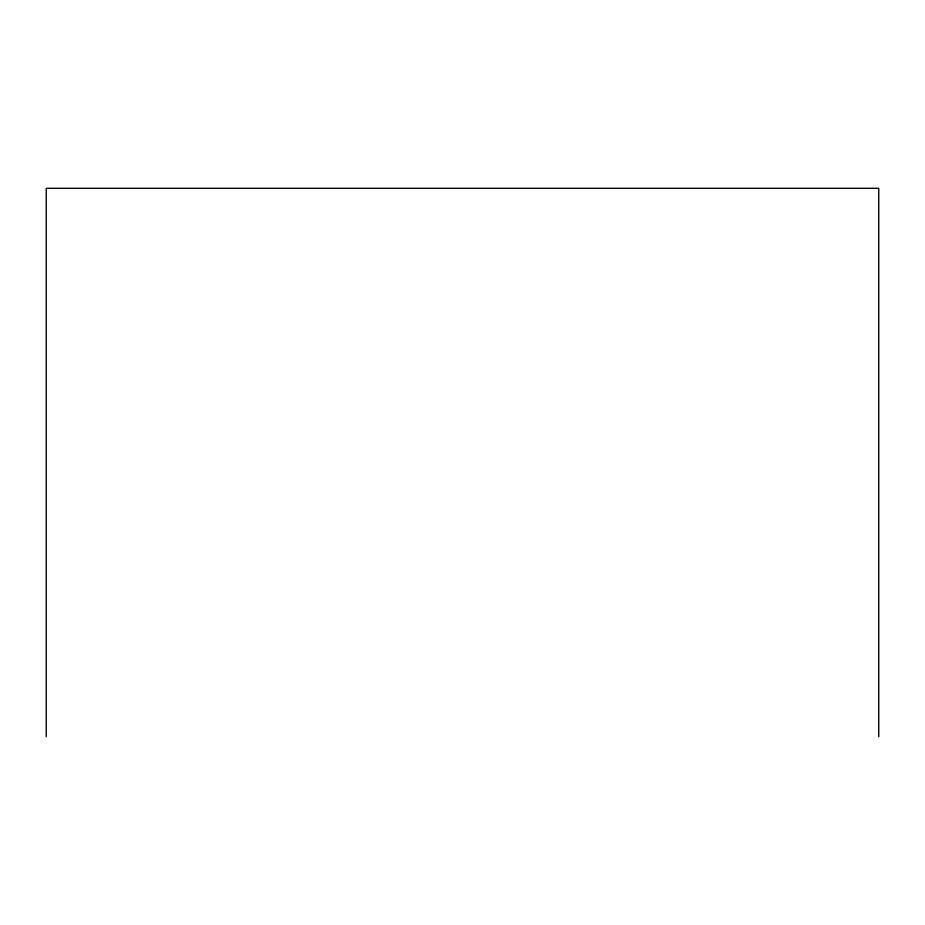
<?xml version="1.0" encoding="UTF-8"?>
<svg xmlns="http://www.w3.org/2000/svg" width="925" height="925" viewBox="0 0 925 925"><rect width="100%" height="100%" fill="white"/><g stroke="black" fill="none" stroke-linecap="round" stroke-linejoin="round"><path stroke-width="1.39" d="M878.75 736.693L878.75 188.307L46.25 188.307L46.25 736.693"/></g></svg>
